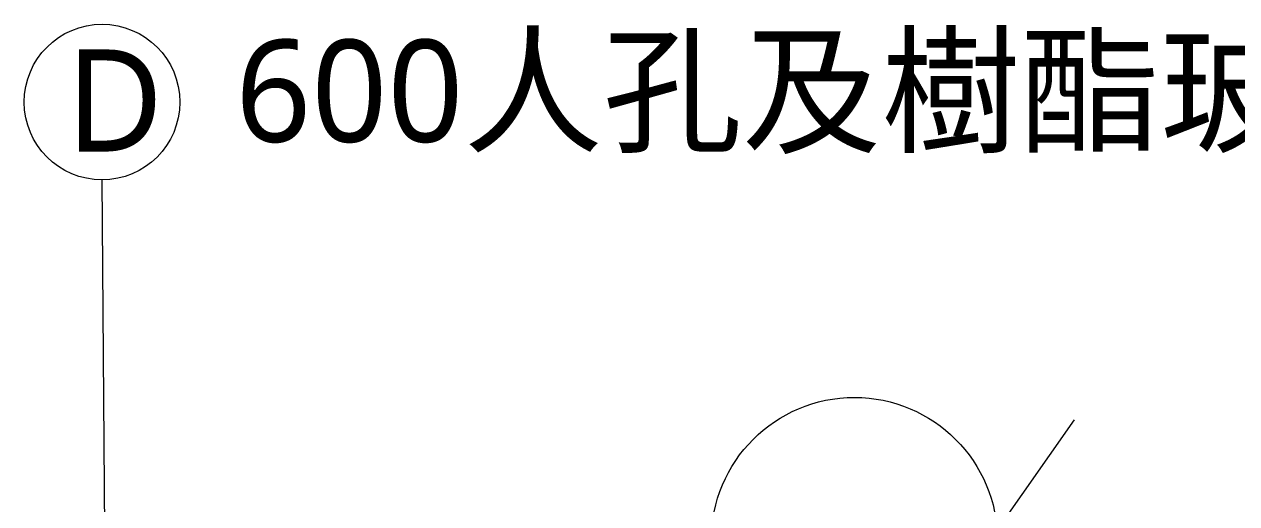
# Model space of a CAD drawing. Header units: millimetres. Extents: x 4664 to 8864, y -38 to 2932.
# Drawn here: x 6384.4 to 6622, y 1872.4 to 1966.3 of the extents above; entities that cross this region are included whole.
import ezdxf

# ---------------------------------------------------------------- set-up
doc = ezdxf.new("R2010")
doc.units = ezdxf.units.MM
doc.styles.add('微軟正黑體-20', font='Microsoft JhengHei.ttf', dxfattribs={"height": 20})

msp = doc.modelspace()

# ---------------------------------------------------------------- linework, layer by layer
at = {"lineweight": 5}
for p, q in [((6399.62, 1935.84), (6400.12, 1865.82)), ((6575.03, 1867.25), (6590.16, 1888.87))]:
    msp.add_line(p, q, dxfattribs=at)
for centre, radius in [((6399.65, 1951.08), 15.24), ((6547.05, 1865.2), 28.05)]:
    msp.add_circle(centre, radius, dxfattribs=at)

# ---------------------------------------------------------------- texts
at = {"lineweight": 5, "insert": (6584.52, 1952.08), "char_height": 20, "width": 309.0186, "attachment_point": 5, "style": '微軟正黑體-20'}
msp.add_mtext('600人孔及樹酯玻纖人孔蓋', dxfattribs=at)
at = {"lineweight": 5, "insert": (6392.64, 1961.38, 250.92), "char_height": 20, "attachment_point": 1, "style": '微軟正黑體-20'}
msp.add_mtext_dynamic_manual_height_columns('D', width=14.9837, gutter_width=12.5, heights=[0], dxfattribs=at)

doc.saveas('drawing.dxf')
